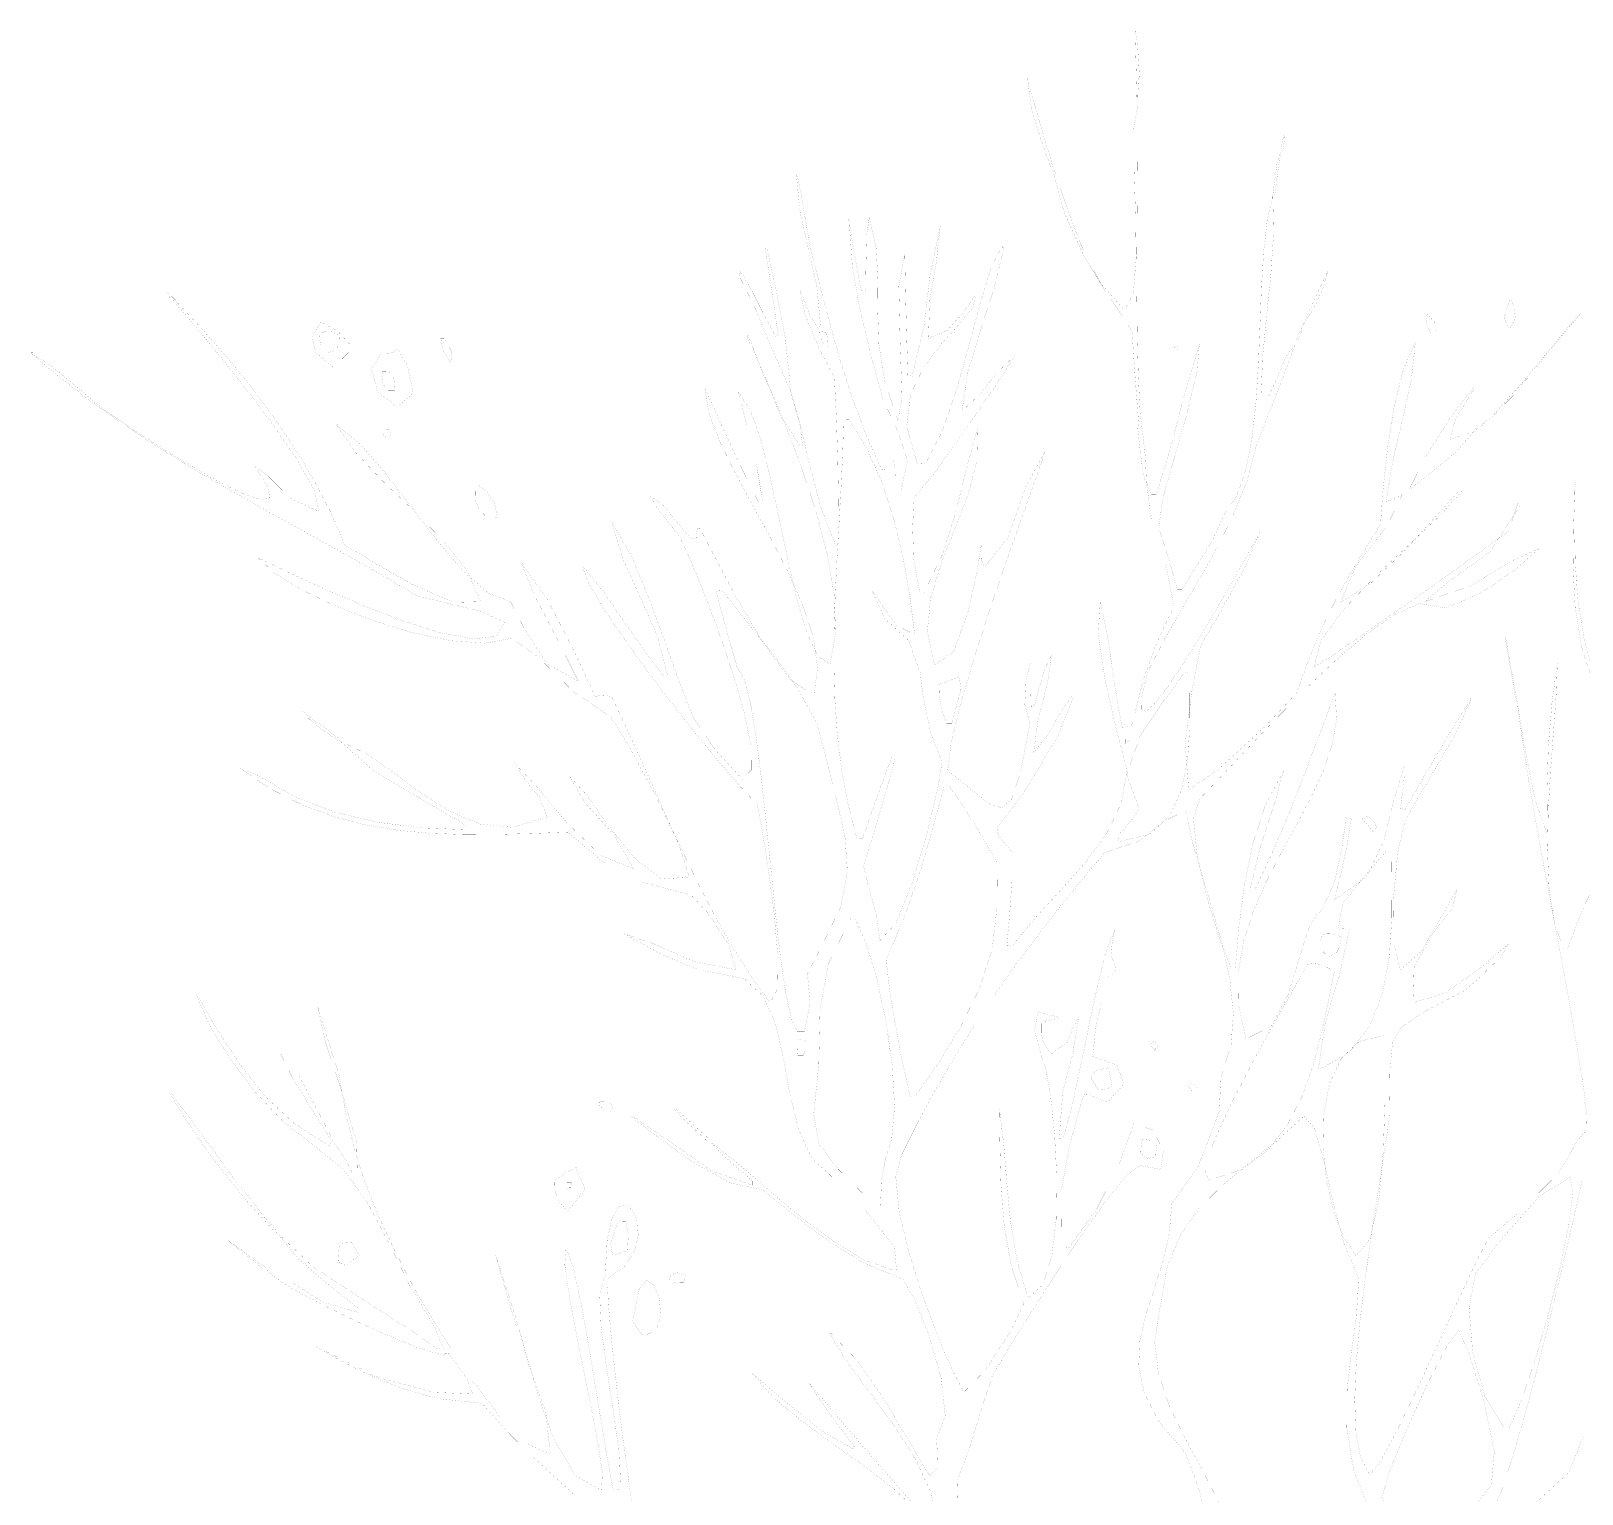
# Model space of a CAD drawing. Extents: x 0 to 56.3, y 0 to 80.3.
# Drawn here: x 0 to 24.9, y 53.19 to 76.67 of the extents above; entities that cross this region are included whole.
import ezdxf

# ---------------------------------------------------------------- set-up
doc = ezdxf.new("R2010")
doc.units = 0
doc.header["$LTSCALE"] = 0.000394
doc.header["$MEASUREMENT"] = 0
doc.layers.get('0').update_dxf_attribs({"linetype": 'CONTINUOUS'})
doc.layers.add('Alberi', color=8, linetype='CONTINUOUS')

# ---------------------------------------------------------------- blocks, each defined once
blk = doc.blocks.new('A$C3AE453EB')
at = {"layer": 'Alberi', "color": 9, "linetype": 'Continuous', "const_width": 0.001}
for points in [[(17.73, 76.67), (17.766, 76.485), (17.784, 76.202), (17.8, 75.93)], [(17.76, 75.5), (17.75, 75.89), (17.74, 76.28), (17.73, 76.67)], [(16.38, 74.47), (16.206, 74.962), (16.061, 75.442), (16, 75.92)], [(16.41, 74.49), (16.27, 74.96), (16.133, 75.427), (16, 75.89)], [(17.77, 75.5), (17.773, 75.64), (17.78, 75.78), (17.79, 75.92)], [(17.77, 75.49), (17.709, 75.107), (17.711, 74.477), (17.736, 73.735), (17.746, 73.017), (17.7, 72.457), (17.56, 72.19)], [(17.81, 70.53), (17.78, 71.167), (17.763, 71.8), (17.756, 72.43), (17.756, 73.055), (17.761, 73.675), (17.766, 74.288), (17.77, 74.893), (17.77, 75.49)], [(20.12, 75), (20.1, 74.92), (20.083, 74.837), (20.07, 74.75)], [(20.1, 74.75), (20.114, 74.837), (20.126, 74.92), (20.12, 75)], [(20.07, 74.73), (20.01, 74.564), (19.974, 74.296), (19.94, 74.03)], [(19.97, 74.02), (20, 74.26), (20.033, 74.497), (20.07, 74.73)], [(12.29, 74.36), (12.351, 73.753), (12.485, 73.16), (12.619, 72.56), (12.68, 71.93)], [(12.51, 73.21), (12.375, 73.993), (12.318, 74.291), (12.29, 74.36)], [(16.4, 74.46), (16.596, 73.744), (16.886, 73.106), (17.254, 72.493), (17.68, 71.85)], [(16.43, 74.45), (16.42, 74.457), (16.41, 74.46), (16.4, 74.46)], [(17.56, 72.19), (17.17, 72.625), (16.853, 73.253), (16.607, 73.914), (16.43, 74.45)], [(19.94, 74.02), (19.85, 73.629), (19.794, 73.138), (19.759, 72.576), (19.735, 71.968), (19.71, 71.343), (19.671, 70.726), (19.608, 70.146), (19.508, 69.628), (19.359, 69.201), (19.15, 68.89)], [(19.75, 70.8), (19.778, 71.448), (19.843, 72.124), (19.912, 72.798), (19.955, 73.44), (19.94, 74.02)], [(13.12, 73.6), (13.12, 73.63), (13.123, 73.657), (13.13, 73.68)], [(13.14, 73.6), (13.133, 73.62), (13.13, 73.637), (13.13, 73.65)], [(13.14, 73.58), (13.188, 72.899), (13.313, 72.188), (13.486, 71.465), (13.68, 70.75)], [(13.33, 72.5), (13.263, 72.86), (13.2, 73.22), (13.14, 73.58)], [(13.46, 73.68), (13.42, 73.401), (13.407, 72.902), (13.4, 72.51)], [(13.92, 70.41), (13.705, 71.064), (13.614, 71.649), (13.596, 72.184), (13.599, 72.688), (13.571, 73.18), (13.46, 73.68)], [(14.6, 73.54), (14.439, 72.764), (14.338, 71.933), (14.15, 71.13)], [(14.41, 71.74), (14.433, 72.351), (14.537, 72.962), (14.6, 73.54)], [(14.59, 73.57), (14.593, 73.577), (14.6, 73.58), (14.61, 73.58)], [(11.79, 73.18), (11.86, 72.717), (11.93, 72.25), (12, 71.78)], [(11.82, 73.17), (11.81, 73.177), (11.8, 73.18), (11.79, 73.18)], [(12.19, 70.99), (12.11, 71.749), (11.974, 72.465), (11.82, 73.17)], [(13.66, 69.63), (13.4, 70.208), (13.175, 70.812), (12.98, 71.428), (12.808, 72.042), (12.654, 72.641), (12.51, 73.21)], [(14.03, 73.1), (13.935, 72.574), (13.956, 71.661), (13.986, 70.795), (13.92, 70.41)], [(14.08, 71.14), (14.06, 71.797), (14.043, 72.45), (14.03, 73.1)], [(15.59, 73.21), (15.424, 72.892), (15.251, 72.334), (15.065, 71.638), (14.859, 70.903), (14.626, 70.23), (14.36, 69.72)], [(14.95, 70.57), (15.038, 71.174), (15.24, 71.849), (15.465, 72.538), (15.62, 73.18)], [(15.62, 73.18), (15.61, 73.19), (15.6, 73.2), (15.59, 73.21)], [(11.37, 72.75), (11.38, 72.77), (11.39, 72.79), (11.4, 72.81)], [(12.16, 70.98), (11.884, 71.599), (11.646, 72.185), (11.37, 72.75)], [(11.96, 71.76), (11.757, 72.141), (11.586, 72.483), (11.41, 72.79)], [(2.32, 72.35), (2.27, 72.4), (2.22, 72.447), (2.17, 72.49)], [(12.35, 72.51), (12.43, 72.112), (12.66, 71.562), (12.9, 71.11)], [(12.64, 71.9), (12.511, 72.101), (12.419, 72.337), (12.35, 72.51)], [(13.4, 72.51), (13.373, 72.51), (13.35, 72.507), (13.33, 72.5)], [(2.31, 72.32), (2.253, 72.37), (2.2, 72.42), (2.15, 72.47)], [(2.35, 72.31), (2.34, 72.31), (2.33, 72.307), (2.32, 72.3)], [(2.32, 72.3), (2.528, 72.059), (2.905, 71.608), (3.372, 71.028), (3.854, 70.394), (4.274, 69.787), (4.555, 69.283), (4.62, 68.96)], [(5.04, 68.42), (4.802, 68.966), (4.521, 69.501), (4.205, 70.02), (3.86, 70.523), (3.495, 71.006), (3.116, 71.466), (2.732, 71.902), (2.35, 72.31)], [(14.23, 69.73), (14.06, 70.321), (14.122, 70.837), (14.338, 71.282), (14.629, 71.66), (14.917, 71.976), (15.124, 72.235), (15.17, 72.44)], [(15.17, 72.44), (14.977, 72.159), (14.703, 71.855), (14.41, 71.74)], [(23.72, 71.91), (23.659, 72.054), (23.704, 72.23), (23.75, 72.38)], [(23.75, 71.9), (23.835, 72.048), (23.818, 72.225), (23.77, 72.36)], [(4.94, 72), (4.93, 72), (4.923, 72), (4.92, 72)], [(22.47, 71.83), (22.417, 71.955), (22.4, 72.046), (22.42, 72.13)], [(22.42, 72.13), (22.48, 72.06), (22.543, 71.99), (22.61, 71.92)], [(23.46, 70.48), (23.941, 71.024), (24.412, 71.586), (24.88, 72.15)], [(24.16, 71.26), (24.4, 71.557), (24.643, 71.85), (24.89, 72.14)], [(11.55, 71.63), (11.517, 71.703), (11.503, 71.758), (11.51, 71.79)], [(11.51, 71.79), (11.53, 71.74), (11.553, 71.69), (11.58, 71.64)], [(12, 71.78), (11.983, 71.777), (11.97, 71.77), (11.96, 71.76)], [(12.68, 71.93), (12.663, 71.92), (12.65, 71.91), (12.64, 71.9)], [(17.68, 71.85), (17.713, 71.347), (17.75, 70.84), (17.79, 70.33)], [(20.34, 71.76), (20.33, 71.747), (20.323, 71.73), (20.32, 71.71)], [(20.35, 71.71), (20.343, 71.73), (20.34, 71.747), (20.34, 71.76)], [(20.41, 71.92), (20.39, 71.877), (20.37, 71.83), (20.35, 71.78)], [(20.37, 71.76), (20.396, 71.831), (20.411, 71.877), (20.41, 71.92)], [(22.5, 71.82), (22.53, 71.85), (22.563, 71.877), (22.6, 71.9)], [(0, 71.51), (0.01, 71.51), (0.02, 71.51), (0.03, 71.51)], [(0.01, 71.49), (0.45, 71.12), (0.898, 70.773), (1.353, 70.445), (1.815, 70.135), (2.284, 69.839), (2.758, 69.554), (3.238, 69.276), (3.723, 69.003), (4.213, 68.732), (4.707, 68.459), (5.205, 68.181), (5.706, 67.896), (6.21, 67.6)], [(1.18, 70.58), (0.814, 70.892), (0.309, 71.305), (0.01, 71.49)], [(5.86, 70.65), (5.569, 70.875), (5.467, 71.229), (5.63, 71.5)], [(5.89, 71.57), (5.81, 71.512), (5.727, 71.489), (5.64, 71.49)], [(5.88, 70.64), (6.136, 70.859), (6.047, 71.285), (5.89, 71.57)], [(11.58, 71.62), (11.619, 71.505), (11.745, 71.215), (11.931, 70.785), (12.152, 70.244), (12.385, 69.626), (12.603, 68.963), (12.782, 68.287), (12.896, 67.63), (12.92, 67.023), (12.83, 66.5)], [(12.35, 70), (12.048, 70.48), (11.775, 71.12), (11.58, 71.62)], [(18.76, 71.64), (18.523, 70.851), (18.32, 70.053), (18.07, 69.23)], [(18.18, 69.19), (18.338, 69.746), (18.553, 70.501), (18.726, 71.214), (18.76, 71.64)], [(18.41, 71.62), (18.375, 71.605), (18.362, 71.592), (18.36, 71.57)], [(18.39, 71.54), (18.4, 71.55), (18.413, 71.56), (18.43, 71.57)], [(18.43, 71.57), (18.42, 71.59), (18.413, 71.607), (18.41, 71.62)], [(19.68, 70.03), (19.891, 70.567), (20.105, 71.11), (20.29, 71.62)], [(20.29, 71.62), (20.154, 71.454), (20.012, 71.106), (19.87, 70.8)], [(20.29, 71.67), (20.29, 71.66), (20.29, 71.65), (20.29, 71.64)], [(20.32, 71.64), (20.31, 71.65), (20.3, 71.66), (20.29, 71.67)], [(20.33, 71.67), (20.32, 71.677), (20.31, 71.68), (20.3, 71.68)], [(22.23, 71.68), (22.037, 71.242), (21.889, 70.637), (21.781, 69.959), (21.709, 69.299), (21.67, 68.75)], [(21.76, 69.12), (21.867, 69.769), (22.025, 70.441), (22.168, 71.093), (22.23, 71.68)], [(14.18, 69.18), (14.502, 69.57), (15.054, 70.343), (15.574, 71.104), (15.8, 71.46)], [(15.8, 71.46), (15.504, 71.178), (15.239, 70.845), (14.95, 70.57)], [(12.9, 71.11), (12.932, 70.46), (12.954, 69.805), (12.966, 69.136), (12.97, 68.44)], [(14.15, 71.13), (14.123, 71.137), (14.1, 71.14), (14.08, 71.14)], [(23.83, 70.88), (23.91, 70.97), (23.99, 71.057), (24.07, 71.14)], [(10.82, 70.94), (10.881, 70.557), (11.045, 70.114), (11.283, 69.623), (11.566, 69.098), (11.864, 68.554), (12.148, 68.003), (12.39, 67.46), (12.561, 66.938), (12.63, 66.45), (12.57, 66.01)], [(11.68, 69.11), (11.364, 69.749), (11.076, 70.368), (10.82, 70.94)], [(12.83, 66.5), (12.635, 66.636), (12.461, 67.001), (12.302, 67.535), (12.153, 68.178), (12.008, 68.867), (11.861, 69.542), (11.708, 70.141), (11.543, 70.604), (11.36, 70.87)], [(11.36, 70.87), (11.503, 70.305), (11.647, 69.729), (11.75, 69.11)], [(12.92, 68.41), (12.683, 69.024), (12.505, 69.696), (12.349, 70.364), (12.18, 70.96)], [(12.18, 70.96), (12.257, 70.663), (12.347, 70.341), (12.39, 70.01)], [(13.68, 70.75), (13.884, 70.334), (14.073, 69.787), (13.97, 69.29)], [(19.87, 70.8), (19.83, 70.8), (19.79, 70.8), (19.75, 70.8)], [(22.14, 69.33), (22.385, 69.824), (22.815, 70.496), (23.18, 70.97)], [(22.79, 70.11), (22.863, 70.415), (23.027, 70.695), (23.2, 70.96)], [(23.66, 70.68), (23.71, 70.73), (23.76, 70.78), (23.81, 70.83)], [(3.6, 69.67), (3.809, 69.343), (3.83, 69.177), (3.698, 69.147), (3.446, 69.225), (3.109, 69.385), (2.72, 69.601), (2.312, 69.845), (1.921, 70.092), (1.579, 70.315), (1.321, 70.486), (1.18, 70.58)], [(17.91, 69.46), (17.893, 69.835), (17.854, 70.195), (17.81, 70.53)], [(23.48, 70.47), (23.5, 70.5), (23.52, 70.527), (23.54, 70.55)], [(4.89, 70.35), (4.9, 70.357), (4.91, 70.36), (4.92, 70.36)], [(4.91, 70.34), (5.214, 69.901), (5.653, 69.44), (6.151, 68.963), (6.63, 68.477), (7.012, 67.991), (7.22, 67.51)], [(7.7, 67.51), (7.336, 67.648), (6.933, 68.007), (6.506, 68.508), (6.074, 69.071), (5.653, 69.617), (5.259, 70.067), (4.91, 70.34)], [(5.72, 70.28), (5.7, 70.267), (5.68, 70.25), (5.66, 70.23)], [(5.76, 70.26), (5.743, 70.27), (5.73, 70.277), (5.72, 70.28)], [(5.74, 70.12), (5.763, 70.154), (5.77, 70.2), (5.76, 70.26)], [(15.2, 70.29), (15.023, 69.651), (14.853, 68.96), (14.64, 68.276), (14.34, 67.66)], [(14.51, 66.49), (14.393, 67.034), (14.449, 67.583), (14.617, 68.134), (14.836, 68.683), (15.047, 69.228), (15.188, 69.765), (15.2, 70.29)], [(15.22, 70.3), (15.21, 70.3), (15.203, 70.3), (15.2, 70.3)], [(17.89, 69.44), (17.846, 69.666), (17.814, 69.894), (17.77, 70.32)], [(22.16, 69.33), (22.504, 69.6), (22.873, 69.904), (23.17, 70.24)], [(23.17, 70.24), (23.04, 70.2), (22.913, 70.157), (22.79, 70.11)], [(23.2, 70.24), (23.199, 70.259), (23.184, 70.268), (23.17, 70.26)], [(23.22, 70.27), (23.21, 70.28), (23.203, 70.287), (23.2, 70.29)], [(23.24, 70.29), (23.23, 70.297), (23.22, 70.3), (23.21, 70.3)], [(23.26, 70.29), (23.265, 70.305), (23.255, 70.312), (23.22, 70.32)], [(23.29, 70.31), (23.28, 70.32), (23.27, 70.327), (23.26, 70.33)], [(23.31, 70.33), (23.3, 70.34), (23.29, 70.347), (23.28, 70.35)], [(23.32, 70.34), (23.31, 70.35), (23.3, 70.357), (23.29, 70.36)], [(23.33, 70.36), (23.32, 70.367), (23.313, 70.37), (23.31, 70.37)], [(23.35, 70.37), (23.34, 70.38), (23.33, 70.387), (23.32, 70.39)], [(23.36, 70.39), (23.35, 70.397), (23.34, 70.4), (23.33, 70.4)], [(23.38, 70.41), (23.37, 70.417), (23.363, 70.42), (23.36, 70.42)], [(23.39, 70.42), (23.383, 70.427), (23.38, 70.43), (23.38, 70.43)], [(23.4, 70.43), (23.393, 70.437), (23.39, 70.44), (23.39, 70.44)], [(23.42, 70.45), (23.41, 70.457), (23.403, 70.46), (23.4, 70.46)], [(23.44, 70.44), (23.43, 70.45), (23.423, 70.46), (23.42, 70.47)], [(5.71, 70.13), (5.683, 70.16), (5.66, 70.19), (5.64, 70.22)], [(12.39, 70.01), (12.373, 70.01), (12.36, 70.007), (12.35, 70)], [(17.93, 66.38), (18.202, 66.905), (18.492, 67.413), (18.786, 67.913), (19.067, 68.416), (19.32, 68.931), (19.53, 69.465), (19.68, 70.03)], [(13.84, 69.82), (13.82, 69.76), (13.8, 69.7), (13.78, 69.64)], [(13.97, 69.29), (13.879, 69.474), (13.871, 69.663), (13.84, 69.82)], [(14.72, 64.8), (14.774, 65.236), (14.92, 65.843), (15.131, 66.563), (15.38, 67.336), (15.642, 68.103), (15.889, 68.804), (16.095, 69.38), (16.234, 69.772), (16.28, 69.92)], [(16.28, 69.92), (15.973, 69.351), (15.69, 68.549), (15.31, 68.06)], [(4.62, 68.96), (4.164, 69.167), (3.802, 69.531), (3.6, 69.67)], [(13.78, 69.64), (13.74, 69.64), (13.7, 69.637), (13.66, 69.63)], [(14.36, 69.72), (14.313, 69.727), (14.27, 69.73), (14.23, 69.73)], [(7.13, 69.37), (7.14, 69.38), (7.15, 69.39), (7.16, 69.4)], [(7.38, 68.81), (7.191, 68.991), (7.133, 69.15), (7.13, 69.37)], [(7.49, 68.87), (7.436, 69.112), (7.311, 69.275), (7.17, 69.39)], [(17.91, 69.44), (17.989, 68.826), (18.218, 68.138), (18.35, 67.43)], [(17.99, 69.23), (17.96, 69.3), (17.933, 69.37), (17.91, 69.44)], [(20.6, 66.46), (20.72, 66.895), (21.09, 67.401), (21.606, 67.935), (22.163, 68.457), (22.656, 68.922), (22.98, 69.29)], [(22.93, 69.29), (22.542, 68.859), (22.036, 68.305), (21.503, 67.797), (21.03, 67.5)], [(22.98, 69.29), (22.96, 69.29), (22.943, 69.29), (22.93, 69.29)], [(24.79, 69.28), (24.769, 68.667), (24.762, 68.042), (24.796, 67.41), (24.9, 66.778), (25.1, 66.15)], [(25.11, 66.28), (24.941, 66.903), (24.843, 67.506), (24.798, 68.098), (24.786, 68.686), (24.79, 69.28)], [(24.79, 69.29), (24.793, 69.34), (24.8, 69.39), (24.81, 69.44)], [(24.81, 69.29), (24.81, 69.327), (24.81, 69.36), (24.81, 69.39)], [(10.59, 68.52), (10.357, 68.805), (10.156, 69.055), (9.95, 69.2)], [(9.95, 69.2), (10.04, 69.028), (10.233, 68.786), (10.41, 68.56)], [(11.75, 69.11), (11.723, 69.11), (11.7, 69.11), (11.68, 69.11)], [(14.27, 67.66), (14.173, 68.201), (14.157, 68.7), (14.18, 69.18)], [(18.07, 69.23), (18.04, 69.23), (18.013, 69.23), (17.99, 69.23)], [(18.41, 67.7), (18.257, 68.231), (18.106, 68.7), (18.18, 69.19)], [(21.03, 67.5), (21.287, 68.102), (21.763, 68.708), (22.02, 69.23)], [(22.02, 69.23), (21.921, 69.175), (21.845, 69.142), (21.76, 69.12)], [(22.38, 67.51), (22.734, 67.81), (23.429, 68.311), (23.91, 69.05)], [(23.88, 69.1), (23.83, 68.95), (23.78, 68.8), (23.73, 68.65)], [(23.91, 69.05), (23.9, 69.07), (23.89, 69.087), (23.88, 69.1)], [(7.39, 68.82), (7.42, 68.84), (7.453, 68.857), (7.49, 68.87)], [(9.33, 68.78), (9.507, 68.186), (9.78, 67.589), (10.053, 66.968), (10.23, 66.3)], [(10.41, 66.22), (10.17, 66.887), (9.911, 67.598), (9.632, 68.259), (9.33, 68.78)], [(19.15, 68.89), (18.967, 68.484), (18.716, 68.087), (18.48, 67.7)], [(21.67, 68.75), (21.306, 68.163), (21.013, 67.658), (20.768, 67.176), (20.545, 66.656), (20.32, 66.04)], [(10.41, 68.56), (10.565, 68.235), (10.78, 67.719), (11.022, 67.085), (11.256, 66.404), (11.448, 65.749), (11.562, 65.192), (11.564, 64.805), (11.42, 64.66)], [(10.68, 68.53), (10.65, 68.53), (10.62, 68.527), (10.59, 68.52)], [(10.7, 68.68), (10.69, 68.63), (10.683, 68.58), (10.68, 68.53)], [(10.74, 68.69), (10.723, 68.69), (10.71, 68.687), (10.7, 68.68)], [(12.57, 66.01), (12.187, 66.264), (11.736, 66.879), (11.293, 67.635), (10.936, 68.312), (10.74, 68.69)], [(19.7, 68.56), (19.658, 68.486), (19.545, 68.286), (19.378, 67.988), (19.17, 67.624), (18.937, 67.224), (18.693, 66.818), (18.453, 66.437), (18.232, 66.112), (18.044, 65.873), (17.906, 65.749), (17.831, 65.772), (17.834, 65.973), (17.93, 66.38)], [(18.78, 66.8), (19.107, 67.361), (19.506, 68.086), (19.7, 68.56)], [(19.72, 68.57), (19.71, 68.577), (19.7, 68.58), (19.69, 68.58)], [(19.72, 68.59), (19.72, 68.6), (19.723, 68.61), (19.73, 68.62)], [(23.73, 68.65), (23.486, 68.464), (22.912, 68.051), (22.173, 67.529), (21.431, 67.012), (20.853, 66.618), (20.6, 66.46)], [(7.22, 67.51), (6.791, 67.498), (6.126, 67.785), (5.464, 68.163), (5.04, 68.42)], [(12.97, 68.44), (12.95, 68.43), (12.933, 68.42), (12.92, 68.41)], [(15.26, 68.43), (15.198, 68.034), (15.046, 67.34), (14.814, 66.706), (14.51, 66.49)], [(15.31, 68.06), (15.257, 68.19), (15.253, 68.341), (15.26, 68.43)], [(22.29, 67.48), (22.714, 67.407), (23.288, 67.65), (23.843, 68.029), (24.21, 68.36)], [(24.21, 68.36), (23.756, 68.151), (23.094, 67.753), (22.38, 67.51)], [(24.22, 68.37), (24.21, 68.38), (24.203, 68.387), (24.2, 68.39)], [(3.65, 68.21), (3.893, 67.978), (4.311, 67.719), (4.855, 67.456), (5.474, 67.213), (6.119, 67.014), (6.74, 66.883), (7.287, 66.844), (7.71, 66.92)], [(7.6, 67.18), (7.465, 66.955), (7.104, 66.912), (6.58, 67.01), (5.959, 67.206), (5.305, 67.459), (4.683, 67.728), (4.157, 67.97), (3.791, 68.145), (3.65, 68.21)], [(7.87, 68.14), (8.069, 67.641), (8.471, 66.87), (8.79, 66.23)], [(9.06, 65.99), (8.703, 66.752), (8.287, 67.552), (7.87, 68.14)], [(8.85, 68.09), (8.948, 67.817), (9.21, 67.374), (9.591, 66.815), (10.045, 66.198), (10.525, 65.578), (10.985, 65.011), (11.378, 64.553), (11.66, 64.26)], [(10.17, 66.3), (9.723, 66.9), (9.19, 67.671), (8.85, 68.09)], [(6.21, 67.6), (6.646, 67.496), (7.211, 67.358), (7.6, 67.18)], [(8.79, 66.23), (8.281, 66.515), (7.916, 67.085), (7.7, 67.51)], [(14.34, 67.66), (14.313, 67.66), (14.29, 67.66), (14.27, 67.66)], [(17.17, 67.52), (17.136, 66.993), (17.25, 66.233), (17.432, 65.439), (17.6, 64.81)], [(17.16, 67.56), (17.16, 67.567), (17.16, 67.57), (17.16, 67.57)], [(17.52, 65.49), (17.394, 66.203), (17.296, 66.894), (17.17, 67.52)], [(18.48, 67.7), (18.453, 67.7), (18.43, 67.7), (18.41, 67.7)], [(18.35, 67.43), (18.059, 66.811), (17.858, 66.246), (17.68, 65.54)], [(18.78, 64.36), (19.097, 64.689), (19.499, 65.115), (19.96, 65.599), (20.456, 66.1), (20.962, 66.579), (21.453, 66.996), (21.904, 67.309), (22.29, 67.48)], [(7.71, 66.92), (8.129, 66.636), (8.704, 66.071), (9.31, 65.66)], [(18.59, 64.49), (18.533, 65.234), (18.644, 66.097), (18.78, 66.8)], [(23.85, 65.89), (23.79, 66.24), (23.73, 66.59), (23.67, 66.94)], [(23.87, 65.87), (23.803, 66.227), (23.74, 66.58), (23.68, 66.93)], [(16.05, 66.52), (15.979, 66.269), (15.958, 65.858), (16.04, 65.56)], [(16.06, 65.82), (16.053, 66.057), (16.05, 66.29), (16.05, 66.52)], [(16.1, 65.09), (16.175, 65.644), (16.315, 66.167), (16.39, 66.66)], [(16.39, 66.66), (16.28, 66.43), (16.194, 66.144), (16.11, 65.84)], [(24.51, 66.54), (24.422, 65.88), (24.366, 65.201), (24.343, 64.503), (24.35, 63.78)], [(24.61, 61.93), (24.456, 62.383), (24.375, 62.933), (24.35, 63.55), (24.365, 64.201), (24.405, 64.857), (24.453, 65.487), (24.493, 66.058), (24.51, 66.54)], [(10.23, 66.3), (10.21, 66.3), (10.19, 66.3), (10.17, 66.3)], [(9.33, 65.97), (9.242, 66.007), (9.141, 66.001), (9.06, 65.99)], [(11.42, 64.66), (10.971, 65.151), (10.632, 65.656), (10.41, 66.22)], [(16.71, 66), (16.519, 65.702), (16.285, 65.315), (16.1, 65.09)], [(16.74, 65.98), (16.73, 65.99), (16.72, 65.997), (16.71, 66)], [(20.32, 66.04), (19.798, 65.487), (19.065, 64.817), (18.59, 64.49)], [(19.51, 60.49), (19.391, 61.028), (19.385, 61.548), (19.47, 62.051), (19.627, 62.538), (19.835, 63.011), (20.071, 63.471), (20.316, 63.92), (20.549, 64.359), (20.749, 64.789), (20.894, 65.212), (20.965, 65.628), (20.94, 66.04)], [(20.94, 66.04), (20.702, 65.409), (20.464, 64.778), (20.216, 64.148), (19.951, 63.522), (19.66, 62.9)], [(4.93, 65.28), (4.7, 65.444), (4.494, 65.6), (4.35, 65.75)], [(11.87, 61.07), (11.563, 61.493), (11.272, 61.953), (10.994, 62.442), (10.73, 62.951), (10.476, 63.471), (10.233, 63.996), (9.998, 64.517), (9.77, 65.025), (9.548, 65.512), (9.33, 65.97)], [(15.51, 63.87), (15.953, 64.464), (16.483, 65.34), (16.74, 65.98)], [(16.11, 65.84), (16.09, 65.837), (16.073, 65.83), (16.06, 65.82)], [(23.12, 65.94), (22.85, 65.519), (22.37, 64.705), (22.06, 64.17)], [(22.07, 64.02), (22.418, 64.605), (22.886, 65.409), (23.12, 65.94)], [(23.14, 65.94), (23.13, 65.947), (23.12, 65.95), (23.11, 65.95)], [(23.87, 65.86), (23.947, 65.296), (24.035, 64.729), (24.131, 64.158), (24.234, 63.584), (24.342, 63.006), (24.451, 62.426), (24.561, 61.843), (24.669, 61.258), (24.773, 60.671), (24.871, 60.081), (24.96, 59.49)], [(24.35, 63.78), (24.159, 64.291), (23.968, 65.263), (23.87, 65.86)], [(4.95, 65.31), (4.76, 65.45), (4.57, 65.59), (4.38, 65.73)], [(9.31, 65.66), (9.595, 65.2), (10.019, 64.42), (10.403, 63.618), (10.57, 63.09)], [(16.04, 65.56), (15.89, 64.769), (15.744, 64.339), (15.579, 64.198), (15.369, 64.275), (15.091, 64.5), (14.72, 64.8)], [(17.68, 65.54), (17.614, 65.505), (17.573, 65.492), (17.52, 65.49)], [(4.95, 65.28), (5.479, 64.814), (6.258, 64.346), (6.98, 63.92)], [(8.29, 64.05), (7.729, 63.887), (7.208, 63.939), (6.719, 64.145), (6.256, 64.443), (5.812, 64.773), (5.379, 65.073), (4.95, 65.28)], [(3.36, 64.83), (3.37, 64.837), (3.38, 64.84), (3.39, 64.84)], [(3.39, 64.81), (3.869, 64.494), (4.357, 64.246), (4.855, 64.061), (5.363, 63.928), (5.881, 63.841), (6.409, 63.792), (6.947, 63.772), (7.494, 63.774), (8.052, 63.789), (8.62, 63.81)], [(3.7, 64.69), (3.562, 64.748), (3.461, 64.792), (3.39, 64.81)], [(7.75, 64.92), (7.76, 64.927), (7.77, 64.93), (7.78, 64.93)], [(9.68, 63.22), (9.145, 63.439), (8.62, 63.945), (8.147, 64.511), (7.77, 64.91)], [(7.77, 64.91), (7.927, 64.658), (8.166, 64.369), (8.29, 64.05)], [(17.6, 64.81), (17.509, 64.275), (17.269, 63.781), (16.926, 63.316), (16.527, 62.87), (16.12, 62.428), (15.75, 61.98)], [(20.11, 64.79), (19.822, 64.248), (19.617, 63.619), (19.48, 62.946), (19.393, 62.269), (19.34, 61.63)], [(19.57, 62.87), (19.73, 63.535), (19.99, 64.346), (20.11, 64.79)], [(22.05, 64.86), (21.882, 64.319), (21.726, 63.681), (21.452, 63.098), (20.93, 62.72)], [(21.99, 64.19), (22.039, 64.575), (22.054, 64.749), (22.05, 64.86)], [(6.98, 63.85), (6.285, 63.878), (5.576, 63.967), (4.888, 64.127), (4.251, 64.365), (3.7, 64.69)], [(8.63, 64.71), (8.623, 64.717), (8.62, 64.72), (8.62, 64.72)], [(10.57, 63.09), (10.126, 63.057), (9.681, 63.401), (9.265, 63.922), (8.911, 64.421), (8.65, 64.7)], [(8.65, 64.7), (8.888, 64.29), (9.355, 63.771), (9.68, 63.22)], [(11.66, 64.26), (11.725, 63.93), (11.826, 63.313), (11.926, 62.564), (11.991, 61.837), (11.984, 61.288), (11.87, 61.07)], [(19.27, 61.63), (19.088, 62.089), (18.883, 62.755), (18.721, 63.466), (18.665, 64.055), (18.78, 64.36)], [(17.25, 63.49), (17.791, 63.664), (18.199, 63.987), (18.54, 64.16)], [(18.54, 64.16), (18.647, 63.663), (18.799, 63.13), (18.969, 62.575), (19.129, 62.01), (19.25, 61.447), (19.306, 60.898), (19.269, 60.375), (19.11, 59.89)], [(21.12, 64.04), (21.051, 63.578), (20.939, 63.036), (20.75, 62.6)], [(20.93, 62.72), (21.04, 63.171), (21.137, 63.617), (21.2, 64.02)], [(21.2, 64.02), (21.17, 64.03), (21.143, 64.037), (21.12, 64.04)], [(21.99, 61.6), (21.883, 62.011), (21.876, 62.731), (21.946, 63.492), (22.07, 64.02)], [(22.06, 64.17), (22.033, 64.18), (22.01, 64.187), (21.99, 64.19)], [(6.98, 63.92), (6.98, 63.9), (6.98, 63.877), (6.98, 63.85)], [(8.62, 63.81), (9.224, 63.3), (9.802, 63.011), (10.6, 62.8)], [(15.75, 63.49), (15.626, 63.644), (15.541, 63.743), (15.51, 63.87)], [(13.98, 58.63), (14.255, 59.178), (14.542, 59.705), (14.839, 60.215), (15.148, 60.71), (15.469, 61.191), (15.801, 61.663), (16.145, 62.126), (16.501, 62.584), (16.869, 63.037), (17.25, 63.49)], [(15.67, 61.99), (15.715, 62.508), (15.751, 63.019), (15.75, 63.49)], [(10.6, 62.8), (10.876, 62.505), (11.204, 62.002), (11.32, 61.6)], [(19.66, 62.9), (19.63, 62.89), (19.6, 62.88), (19.57, 62.87)], [(22.9, 62.9), (22.644, 62.443), (22.306, 61.877), (21.99, 61.6)], [(22.19, 61.07), (22.21, 61.653), (22.504, 62.169), (22.819, 62.593), (22.9, 62.9)], [(25.08, 62.91), (24.931, 62.607), (24.799, 62.28), (24.67, 61.93)], [(20.75, 62.6), (20.536, 62.323), (20.367, 61.793), (20.181, 61.19), (19.916, 60.695), (19.51, 60.49)], [(9.52, 62.18), (10.134, 61.842), (10.696, 61.611), (11.45, 61.46)], [(11.32, 61.6), (10.631, 61.737), (10.036, 62.003), (9.52, 62.18)], [(17.4, 62.24), (17.256, 61.878), (17.087, 61.173), (16.908, 60.314), (16.733, 59.492), (16.58, 58.9)], [(17.42, 61.63), (17.341, 61.837), (17.365, 62.073), (17.4, 62.24)], [(23.73, 62.02), (23.297, 61.647), (22.716, 61.23), (22.19, 61.07)], [(23.04, 61.28), (23.274, 61.49), (23.589, 61.791), (23.73, 62.02)], [(15.75, 61.98), (15.72, 61.987), (15.693, 61.99), (15.67, 61.99)], [(24.67, 61.93), (24.65, 61.93), (24.63, 61.93), (24.61, 61.93)], [(17.29, 61.48), (17.323, 61.5), (17.36, 61.517), (17.4, 61.53)], [(17.4, 61.53), (17.403, 61.567), (17.41, 61.6), (17.42, 61.63)], [(19.34, 61.63), (19.313, 61.63), (19.29, 61.63), (19.27, 61.63)], [(11.45, 61.46), (11.763, 61.168), (11.957, 60.722), (12.081, 60.18), (12.186, 59.602), (12.322, 59.045), (12.54, 58.57)], [(17.05, 60.21), (17.094, 60.668), (17.192, 61.089), (17.29, 61.48)], [(21.81, 59.27), (21.821, 60.002), (21.863, 60.431), (22.022, 60.695), (22.386, 60.932), (23.04, 61.28)], [(4.5, 58.81), (4.031, 59.182), (3.58, 59.662), (3.178, 60.198), (2.855, 60.739), (2.64, 61.23)], [(4.81, 58.76), (4.234, 59.125), (3.761, 59.568), (3.364, 60.068), (3.016, 60.603), (2.69, 61.15)], [(4.6, 61.02), (4.73, 60.429), (4.999, 59.614), (5.229, 58.819), (5.24, 58.29)], [(4.94, 59.94), (4.823, 60.3), (4.71, 60.66), (4.6, 61.02)], [(16.5, 60.84), (16.165, 60.927), (16.115, 60.617), (16.22, 60.23)], [(16.22, 60.74), (16.306, 60.78), (16.414, 60.801), (16.5, 60.84)], [(16.82, 60.84), (16.744, 60.703), (16.636, 60.434), (16.38, 60.25)], [(16.51, 58.89), (16.568, 59.651), (16.729, 60.252), (16.82, 60.84)], [(16.38, 60.25), (16.259, 60.422), (16.221, 60.582), (16.22, 60.74)], [(3.98, 60.31), (3.99, 60.32), (4, 60.33), (4.01, 60.34)], [(4.81, 58.88), (4.508, 59.36), (4.189, 59.884), (3.98, 60.31)], [(4.01, 60.34), (4.29, 59.92), (4.574, 59.394), (4.84, 58.88)], [(16.22, 60.23), (16.297, 60.007), (16.374, 59.555), (16.437, 58.95), (16.471, 58.269), (16.461, 57.59), (16.39, 56.989), (16.245, 56.543), (16.01, 56.33)], [(17.29, 59.47), (17.552, 59.773), (17.428, 60.074), (17.05, 60.21)], [(6.14, 56.51), (5.83, 57.112), (5.573, 57.66), (5.364, 58.184), (5.193, 58.718), (5.055, 59.292), (4.94, 59.94)], [(19.11, 59.89), (19.079, 59.33), (18.745, 58.444), (18.32, 57.85)], [(3.92, 57.39), (3.446, 57.908), (2.973, 58.499), (2.548, 59.096), (2.22, 59.63)], [(3.3, 58.19), (2.95, 58.67), (2.6, 59.147), (2.25, 59.62)], [(16.55, 57.15), (16.543, 58.047), (16.68, 58.8), (16.9, 59.59)], [(16.9, 59.59), (16.933, 59.597), (16.97, 59.6), (17.01, 59.6)], [(17.01, 59.6), (17.067, 59.56), (17.153, 59.524), (17.29, 59.47)], [(10.89, 58.82), (10.663, 59.032), (10.451, 59.225), (10.33, 59.37)], [(10.92, 58.85), (10.73, 59.027), (10.54, 59.2), (10.35, 59.37)], [(15.55, 59.37), (15.558, 58.784), (15.575, 58.148), (15.627, 57.492), (15.74, 56.846), (15.94, 56.24)], [(16.01, 56.33), (15.828, 56.955), (15.726, 57.569), (15.669, 58.175), (15.622, 58.775), (15.55, 59.37)], [(24.85, 58.88), (24.98, 59.036), (24.986, 59.278), (24.95, 59.48)], [(11.74, 58.07), (11.219, 58.181), (10.618, 58.518), (10.05, 58.925), (9.63, 59.25)], [(11.59, 58.14), (10.925, 58.377), (10.231, 58.86), (9.66, 59.25)], [(17.71, 59.13), (17.46, 58.45), (17.113, 57.761), (16.67, 57.14)], [(17.8, 58.46), (18.139, 58.396), (18.186, 58.683), (18.018, 59.026), (17.71, 59.13)], [(19.07, 53.06), (18.799, 53.588), (18.522, 54.098), (18.278, 54.601), (18.105, 55.109), (18.043, 55.632), (18.13, 56.18), (18.245, 56.835), (18.46, 57.352), (18.758, 57.771), (19.121, 58.13), (19.534, 58.47), (19.979, 58.83), (20.44, 59.25), (20.61, 59.052), (20.756, 58.55), (20.904, 57.887), (21.083, 57.204), (21.32, 56.64), (21.282, 56.024), (21.203, 55.447), (21.134, 54.869), (21.129, 54.253), (21.24, 53.56), (21.44, 53.053)], [(21.49, 53.51), (21.349, 53.771), (21.275, 54.178), (21.256, 54.7), (21.281, 55.306), (21.341, 55.965), (21.424, 56.645), (21.519, 57.315), (21.616, 57.943), (21.704, 58.5), (21.772, 58.952), (21.81, 59.27)], [(24.93, 54.107), (24.69, 53.53), (24.219, 53.094), (23.685, 52.61), (23.18, 52.32), (23.21, 52.464), (23.273, 52.587), (23.33, 52.71), (23.447, 52.844), (23.595, 53.188), (23.767, 53.699), (23.954, 54.333), (24.146, 55.044), (24.337, 55.789), (24.517, 56.525), (24.678, 57.206), (24.811, 57.788), (24.908, 58.228)], [(6.11, 56.47), (5.77, 57.166), (5.421, 57.831), (5.015, 58.401), (4.5, 58.81)], [(4.83, 58.87), (4.82, 58.837), (4.813, 58.8), (4.81, 58.76)], [(5.18, 58.29), (5.065, 58.532), (4.939, 58.715), (4.83, 58.87)], [(13.9, 56.76), (13.392, 56.937), (12.848, 57.265), (12.299, 57.681), (11.776, 58.122), (11.309, 58.523), (10.93, 58.82)], [(10.93, 58.82), (11.066, 58.662), (11.348, 58.415), (11.59, 58.21)], [(16.58, 58.9), (16.553, 58.9), (16.53, 58.897), (16.51, 58.89)], [(23.41, 57.3), (23.903, 57.708), (24.517, 58.326), (24.85, 58.88)], [(12.54, 58.57), (12.819, 58.317), (13.381, 57.759), (13.863, 57.154), (13.9, 56.76)], [(14.98, 54.82), (14.802, 55.155), (14.568, 55.693), (14.32, 56.354), (14.097, 57.059), (13.939, 57.727), (13.886, 58.278), (13.98, 58.63)], [(5.24, 58.29), (5.22, 58.29), (5.2, 58.29), (5.18, 58.29)], [(8.62, 57.73), (8.897, 58.073), (8.75, 58.434), (8.42, 58.23)], [(15.43, 55.07), (15.613, 55.383), (15.944, 55.92), (16.366, 56.581), (16.82, 57.266), (17.249, 57.874), (17.595, 58.306), (17.8, 58.46)], [(3.93, 57.42), (3.716, 57.667), (3.534, 57.911), (3.36, 58.13)], [(8.6, 57.74), (8.457, 57.911), (8.413, 58.046), (8.41, 58.21)], [(11.59, 58.21), (11.59, 58.19), (11.59, 58.167), (11.59, 58.14)], [(14, 56.63), (13.349, 56.907), (12.765, 57.271), (12.234, 57.675), (11.74, 58.07)], [(9.26, 56.64), (9.533, 56.84), (9.69, 57.08), (9.75, 57.331), (9.734, 57.56), (9.664, 57.735), (9.56, 57.825), (9.442, 57.799), (9.333, 57.623), (9.252, 57.268), (9.22, 56.7)], [(18.32, 57.85), (18.276, 57.351), (18.168, 56.891), (18.03, 56.46), (17.897, 56.046), (17.805, 55.639), (17.787, 55.227), (17.878, 54.799), (18.115, 54.344), (18.53, 53.85)], [(3.94, 57.39), (4.273, 56.978), (4.773, 56.546), (5.26, 56.16)], [(4.53, 56.83), (4.33, 57.02), (4.133, 57.207), (3.94, 57.39)], [(21.5, 53.5), (21.667, 53.707), (21.929, 54.191), (22.25, 54.853), (22.594, 55.595), (22.926, 56.316), (23.21, 56.918), (23.41, 57.3)], [(3.17, 57.25), (3.37, 57.107), (3.573, 56.96), (3.78, 56.81)], [(3.74, 56.79), (3.55, 56.947), (3.36, 57.1), (3.17, 57.25)], [(8.59, 57.13), (8.571, 56.865)], [(9.35, 53.25), (9.242, 53.818), (9.115, 54.587), (8.978, 55.43), (8.838, 56.22), (8.706, 56.829), (8.59, 57.13)], [(16.67, 57.14), (16.63, 57.147), (16.59, 57.15), (16.55, 57.15)], [(3.77, 56.79), (4.034, 56.574), (4.676, 56.222), (5.472, 55.841), (6.198, 55.536), (6.63, 55.41)], [(5.26, 56.1), (4.685, 56.264), (4.192, 56.58), (3.77, 56.79)], [(6.54, 55.51), (6.043, 55.846), (5.113, 56.448), (4.53, 56.83)], [(7.8, 55.85), (7.683, 56.24), (7.57, 56.63), (7.46, 57.02)], [(7.5, 56.88), (7.493, 56.9), (7.49, 56.917), (7.49, 56.93)], [(7.82, 55.9), (7.72, 56.217), (7.62, 56.53), (7.52, 56.84)], [(8.571, 56.865), (8.651, 56.309)], [(9.22, 56.7), (9.131, 56.397), (9.154, 55.867), (9.244, 55.2), (9.356, 54.487), (9.447, 53.817), (9.47, 53.28)], [(10.6, 49.69), (10.45, 49.789), (10.302, 50.064), (10.156, 50.488), (10.016, 51.031), (9.882, 51.665), (9.757, 52.36), (9.641, 53.086), (9.538, 53.817), (9.447, 54.521), (9.373, 55.171), (9.315, 55.736), (9.275, 56.189), (9.257, 56.5), (9.26, 56.64)], [(9.84, 55.72), (10.04, 55.817), (10.112, 56.047), (10.089, 56.318), (10.001, 56.539), (9.881, 56.619), (9.76, 56.466), (9.67, 55.99)], [(14.54, 54.06), (14.68, 54.443), (14.613, 55.051), (14.423, 55.726), (14.192, 56.305), (14, 56.63)], [(6.13, 56.47), (6.284, 56.191), (6.48, 55.86), (6.62, 55.52)], [(6.16, 56.47), (6.15, 56.47), (6.14, 56.47), (6.13, 56.47)], [(8.34, 53.82), (7.965, 53.99), (7.533, 54.423), (7.089, 55.003), (6.681, 55.614), (6.356, 56.142), (6.16, 56.47)], [(8.651, 56.309), (8.791, 55.58)], [(5.26, 56.16), (5.26, 56.14), (5.26, 56.12), (5.26, 56.1)], [(15.94, 56.24), (15.738, 55.81), (15.322, 55.171), (14.98, 54.82)], [(9.16, 53.25), (8.746, 53.475), (8.412, 54.028), (8.153, 54.73), (7.961, 55.401), (7.83, 55.86)], [(7.83, 55.86), (7.991, 55.26), (8.266, 54.494), (8.34, 53.82)], [(9.82, 55.73), (9.763, 55.81), (9.71, 55.89), (9.66, 55.97)], [(5.29, 55.16), (4.857, 55.388), (4.673, 55.492), (4.58, 55.56)], [(8.791, 55.58), (8.951, 54.793)], [(14.55, 52.67), (14.45, 53.215), (14.19, 53.77), (13.834, 54.319), (13.443, 54.847), (13.081, 55.339), (12.81, 55.78)], [(14.43, 53.48), (14.076, 54.073), (13.676, 54.734), (13.256, 55.341), (12.84, 55.77)], [(5.31, 55.19), (5.1, 55.297), (4.89, 55.4), (4.68, 55.5)], [(6.62, 55.52), (6.59, 55.52), (6.563, 55.517), (6.54, 55.51)], [(6.63, 55.41), (6.64, 55.445), (6.667, 55.446), (6.71, 55.44)], [(6.71, 55.44), (6.831, 55.276), (7.003, 55.028), (7.09, 54.79)], [(5.33, 55.14), (5.952, 54.882), (6.518, 54.719), (7.24, 54.64)], [(7.09, 54.79), (6.469, 54.817), (5.704, 55.021), (5.33, 55.14)], [(14.83, 51.93), (14.616, 52.431), (14.274, 52.876), (13.842, 53.279), (13.355, 53.653), (12.849, 54.011), (12.361, 54.366), (11.926, 54.731), (11.58, 55.12)], [(11.58, 55.12), (12.016, 54.749), (12.698, 54.195), (13.2, 53.91)], [(14.87, 53.39), (15.075, 53.941), (15.251, 54.512), (15.43, 55.07)], [(8.951, 54.793), (9.092, 54.065)], [(13.22, 53.95), (12.944, 54.31), (12.699, 54.654), (12.49, 54.96)], [(14.48, 52.66), (13.964, 53.257), (13.465, 53.828), (12.981, 54.387), (12.51, 54.95)], [(7.24, 54.64), (7.666, 54.167), (8.055, 53.782), (8.408, 53.459), (8.727, 53.169), (9.011, 52.881), (9.262, 52.57), (9.481, 52.204), (9.668, 51.756), (9.824, 51.198), (9.95, 50.5)], [(9.092, 54.065), (9.175, 53.512)], [(14.44, 53.47), (14.546, 53.61), (14.554, 53.867), (14.54, 54.06)], [(13.2, 53.91), (13.203, 53.927), (13.21, 53.94), (13.22, 53.95)], [(18.53, 53.85), (18.653, 53.545), (18.77, 53.212), (18.86, 52.82)], [(9.175, 53.512), (9.16, 53.25)], [(16.04, 51.39), (15.851, 51.769), (15.626, 51.975), (15.392, 52.093), (15.173, 52.209), (14.996, 52.408), (14.887, 52.773), (14.87, 53.39)], [(9.47, 53.28), (9.446, 53.259), (9.414, 53.251), (9.35, 53.25)]]:
    blk.add_lwpolyline(points, dxfattribs=at)
for points in [[(20.42, 71.94), (20.55, 72.23), (20.683, 72.52), (20.82, 72.81), (20.75, 72.551), (20.59, 72.199)], [(4.86, 71.27), (4.577, 71.502), (4.507, 71.749), (4.65, 72), (4.918, 71.858), (5.172, 71.586)], [(4.77, 71.51), (4.65, 71.628), (4.634, 71.726), (4.64, 71.81), (4.725, 71.854), (4.812, 71.857), (4.95, 71.78), (4.943, 71.648), (4.897, 71.549)], [(6.74, 71.36), (6.632, 71.508), (6.595, 71.633), (6.58, 71.74), (6.593, 71.74), (6.61, 71.74), (6.63, 71.74), (6.683, 71.666), (6.76, 71.508)], [(12.74, 71.61), (12.684, 71.732), (12.663, 71.795), (12.66, 71.85), (12.69, 71.847), (12.723, 71.84), (12.76, 71.83), (12.781, 71.789), (12.792, 71.732), (12.8, 71.61), (12.78, 71.61), (12.76, 71.61)], [(5.74, 70.9), (5.647, 71), (5.633, 71.12), (5.64, 71.2), (5.69, 71.2), (5.74, 71.197), (5.79, 71.19), (5.812, 71.126), (5.831, 71.044), (5.84, 70.9), (5.803, 70.9), (5.77, 70.9)], [(13.63, 62.07), (13.574, 62.481), (13.46, 62.89), (13.37, 63.26), (13.722, 64.438), (13.851, 64.892), (13.87, 65.01), (13.85, 65.01), (13.833, 65.01), (13.82, 65.01), (13.66, 64.577), (13.503, 64.14), (13.35, 63.7), (13.32, 63.707), (13.29, 63.71), (13.26, 63.71), (13.119, 64.261), (13.016, 64.817), (12.947, 65.378), (12.908, 65.941), (12.892, 66.507), (12.896, 67.074), (12.915, 67.641), (12.942, 68.206), (12.975, 68.769), (13.007, 69.328), (13.033, 69.882), (13.05, 70.43), (13.073, 70.437), (13.1, 70.44), (13.13, 70.44), (13.429, 69.958), (13.671, 69.405), (13.863, 68.808), (14.009, 68.188), (14.116, 67.571), (14.19, 66.98), (13.893, 67.131), (13.677, 67.44), (13.5, 67.69), (13.709, 67.237), (14.091, 66.887), (14.28, 66.36), (14.32, 66.021), (14.45, 65.386), (14.63, 64.94), (14.563, 64.527), (14.39, 63.8), (14.15, 62.994), (13.884, 62.34)], [(9.31, 68.8), (9.32, 68.8), (9.33, 68.8), (9.34, 68.8), (9.33, 68.8), (9.32, 68.8)], [(12.3, 60.61), (12.204, 60.825), (12.116, 61.237), (12.034, 61.802), (11.957, 62.476), (11.881, 63.212), (11.804, 63.967), (11.725, 64.696), (11.641, 65.353), (11.551, 65.895), (11.451, 66.275), (11.34, 66.45), (11.223, 66.86), (11.11, 67.27), (11, 67.68), (11.03, 67.687), (11.063, 67.69), (11.1, 67.69), (11.472, 67.214), (11.896, 66.693), (12.301, 66.135), (12.619, 65.551), (12.78, 64.95), (12.943, 64.294), (13.072, 63.718), (13.11, 63.173), (13.002, 62.608), (12.69, 61.97), (12.467, 61.538), (12.51, 61.07), (12.42, 60.61), (12.38, 60.61), (12.34, 60.61)], [(14.7, 65.56), (14.616, 65.792), (14.584, 66.002), (14.58, 66.18), (14.906, 66.306), (14.931, 66.101), (14.79, 65.56), (14.76, 65.56), (14.73, 65.56)], [(17.47, 63.66), (17.463, 63.697), (17.46, 63.73), (17.46, 63.76), (17.59, 63.907), (17.713, 64.057), (17.79, 64.19), (17.595, 64.732), (17.804, 65.344), (18.191, 65.924), (18.53, 66.37), (18.553, 66.377), (18.58, 66.38), (18.61, 66.38), (18.608, 65.99), (18.607, 65.509), (18.574, 64.991), (18.476, 64.491), (18.281, 64.067), (17.957, 63.771)], [(17.58, 65.23), (17.58, 65.257), (17.58, 65.28), (17.58, 65.3), (17.6, 65.297), (17.62, 65.29), (17.64, 65.28), (17.62, 65.267), (17.6, 65.25)], [(14.12, 59.56), (13.961, 60.262), (13.796, 61.205), (13.73, 61.76), (14.03, 62.462), (14.27, 63.151), (14.473, 63.843), (14.66, 64.55), (14.683, 64.557), (14.71, 64.56), (14.74, 64.56), (15.12, 64.001), (15.517, 63.31), (15.51, 62.59), (15.435, 61.939), (15.233, 61.308), (14.935, 60.699), (14.577, 60.115), (14.19, 59.56), (14.163, 59.56), (14.14, 59.56)], [(21.56, 63.81), (21.493, 63.887), (21.43, 63.96), (21.37, 64.03), (21.45, 64.063), (21.53, 64.014), (21.61, 63.9), (21.59, 63.87), (21.573, 63.84)], [(20.67, 59.99), (20.786, 60.77), (21.014, 61.527), (21.17, 62.26), (21.11, 62.26), (21.05, 62.257), (20.99, 62.25), (21.061, 62.663), (21.423, 63.114), (21.76, 63.5), (21.79, 63.5), (21.82, 63.5), (21.85, 63.5), (21.853, 63.005), (21.851, 62.433), (21.813, 61.828), (21.706, 61.236), (21.501, 60.703), (21.166, 60.272)], [(13.55, 57.82), (12.964, 58.396), (12.654, 58.801), (12.567, 59.284), (12.65, 60.09), (12.669, 60.952), (12.801, 61.692), (13.16, 62.42), (13.18, 62.42), (13.203, 62.42), (13.23, 62.42), (13.408, 62.034), (13.581, 61.46), (13.728, 60.778), (13.829, 60.067), (13.867, 59.408), (13.82, 58.88), (13.716, 58.55), (13.658, 58.204), (13.64, 57.82), (13.61, 57.82), (13.58, 57.82)], [(20.83, 61.81), (20.698, 61.937), (20.699, 62.07), (20.74, 62.17), (20.818, 62.178), (20.909, 62.176), (21.04, 62.13), (21.023, 61.994), (20.96, 61.867)], [(18.91, 58.22), (18.846, 58.4), (19.001, 58.866), (19.302, 59.51), (19.675, 60.224), (20.047, 60.897), (20.347, 61.422), (20.5, 61.69), (20.629, 61.702), (20.747, 61.669), (20.93, 61.58), (20.838, 61.122), (20.731, 60.614), (20.594, 60.086), (20.411, 59.57), (20.167, 59.095), (19.846, 58.692), (19.432, 58.39)], [(21.28, 57.01), (21.083, 57.298), (20.92, 57.711), (20.804, 58.208), (20.745, 58.746), (20.756, 59.281), (20.85, 59.772), (21.037, 60.176), (21.329, 60.45), (21.74, 60.55), (21.743, 60.153), (21.741, 59.472), (21.713, 58.664), (21.639, 57.881), (21.502, 57.279)], [(12.31, 60.23), (12.303, 60.307), (12.3, 60.38), (12.3, 60.45), (12.324, 60.474), (12.356, 60.487), (12.42, 60.49), (12.439, 60.427), (12.441, 60.347), (12.4, 60.23), (12.37, 60.23), (12.34, 60.23)], [(18.04, 60.31), (17.976, 60.395), (17.991, 60.432), (18.04, 60.45), (18.06, 60.42), (18.083, 60.39), (18.11, 60.36), (18.083, 60.347), (18.06, 60.33)], [(17.15, 59.67), (17.02, 59.866), (17.09, 59.975), (17.3, 60.03), (17.32, 59.937), (17.34, 59.84), (17.36, 59.74), (17.299, 59.695), (17.231, 59.675)], [(18.66, 59.64), (18.633, 59.67), (18.61, 59.7), (18.59, 59.73), (18.6, 59.75), (18.61, 59.767), (18.62, 59.78), (18.67, 59.762), (18.713, 59.712), (18.71, 59.64), (18.69, 59.64), (18.673, 59.64)], [(9.23, 59.33), (9.183, 59.37), (9.14, 59.407), (9.1, 59.44), (9.138, 59.48), (9.176, 59.491), (9.28, 59.49), (9.3, 59.46), (9.323, 59.43), (9.35, 59.4), (9.333, 59.38), (9.32, 59.357), (9.31, 59.33), (9.28, 59.33), (9.253, 59.33)], [(17.93, 58.57), (17.89, 58.6), (17.853, 58.63), (17.82, 58.66), (17.823, 58.73), (17.83, 58.8), (17.84, 58.87), (17.911, 58.876), (17.969, 58.864), (18.08, 58.79), (18.07, 58.727), (18.063, 58.66), (18.06, 58.59), (18.013, 58.587), (17.97, 58.58)], [(8.6, 58.09), (8.6, 58.12), (8.6, 58.15), (8.6, 58.18), (8.623, 58.18), (8.65, 58.18), (8.68, 58.18), (8.673, 58.157), (8.67, 58.13), (8.67, 58.1), (8.643, 58.1), (8.62, 58.097)], [(23.65, 54.25), (23.342, 54.761), (23.15, 55.458), (23.093, 56.166), (23.19, 56.71), (23.596, 57.261), (24.221, 57.966), (24.72, 58.27), (24.756, 58.016), (24.692, 57.501), (24.553, 56.819), (24.363, 56.061), (24.148, 55.319), (23.932, 54.685), (23.74, 54.25), (23.71, 54.25), (23.68, 54.25)], [(9.34, 57.01), (9.306, 57.192), (9.371, 57.415), (9.43, 57.55), (9.47, 57.557), (9.51, 57.56), (9.55, 57.56), (9.593, 57.355), (9.577, 57.095)], [(5.06, 56.85), (5.013, 56.87), (4.97, 56.89), (4.93, 56.91), (4.951, 57.208), (5.149, 57.223), (5.27, 57.02), (5.2, 56.967), (5.13, 56.91)], [(10.3, 56.57), (10.271, 56.594), (10.259, 56.617), (10.25, 56.66), (10.324, 56.726), (10.399, 56.738), (10.52, 56.69), (10.503, 56.657), (10.49, 56.62), (10.48, 56.58), (10.42, 56.58), (10.36, 56.577)], [(22.04, 51.5), (22.071, 52.118), (21.999, 52.749), (21.69, 53.12), (21.804, 53.516), (22.08, 54.2), (22.424, 54.956), (22.74, 55.568), (22.93, 55.82), (23.091, 55.442), (23.329, 54.68), (23.497, 53.866), (23.45, 53.33), (23.226, 53.044), (23.11, 52.559), (22.927, 52.103), (22.5, 51.9), (22.365, 51.75), (22.221, 51.604)]]:
    blk.add_lwpolyline(points, close=True, dxfattribs=at)

msp = doc.modelspace()

# ---------------------------------------------------------------- block references
at = {"linetype": 'Continuous'}
msp.add_blockref('A$C3AE453EB', (0, 0), dxfattribs=at)

doc.saveas('drawing.dxf')
